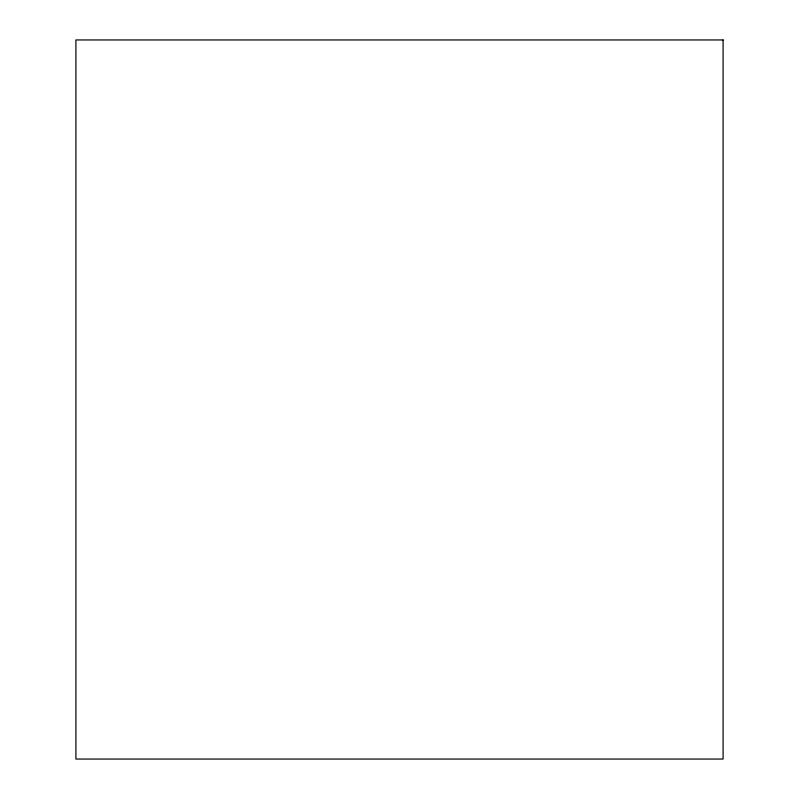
<?xml version="1.0" encoding="UTF-8"?>
<svg xmlns="http://www.w3.org/2000/svg" width="799" height="799" viewBox="0 0 799 799"><rect width="100%" height="100%" fill="white"/><g stroke="black" fill="none" stroke-linecap="round" stroke-linejoin="round"><path stroke-width="1.2" d="M723.095 39.95L75.905 39.95L75.905 759.05L723.095 759.05L723.095 39.95"/></g></svg>
